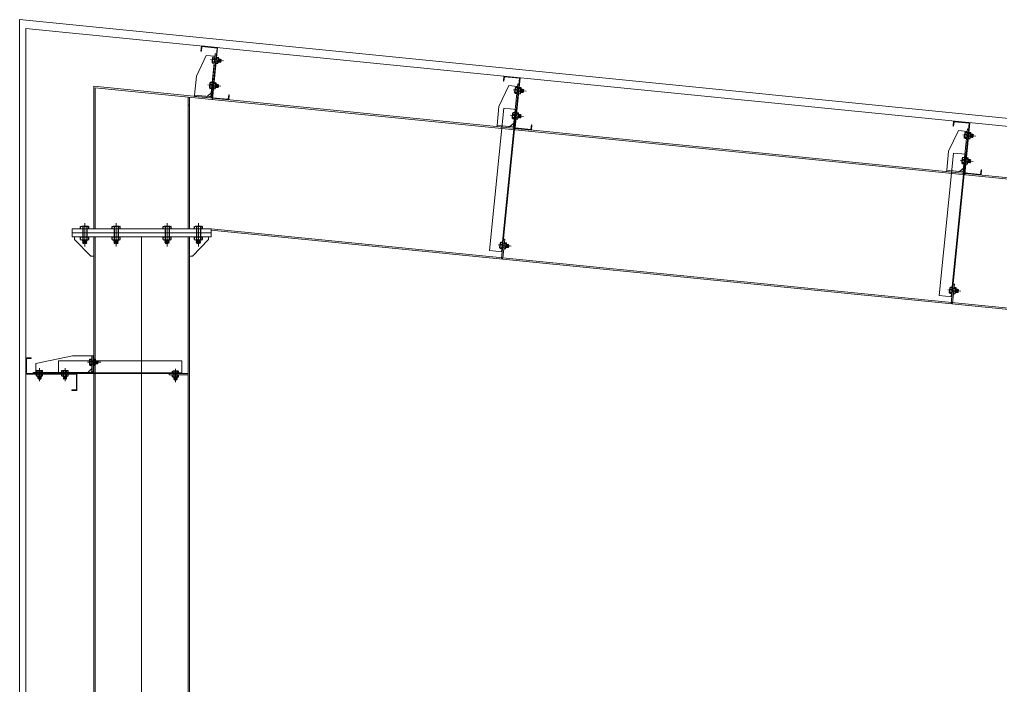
# Model space of a CAD drawing. Header units: millimetres. Extents: x 21 to 390, y 5 to 288.
# Drawn here: x 174.68 to 180.68, y 216.14 to 220.21 of the extents above; entities that cross this region are included whole.
import ezdxf

# ---------------------------------------------------------------- set-up
doc = ezdxf.new("R2010")
doc.units = ezdxf.units.MM
doc.header["$MEASUREMENT"] = 0
doc.layers.get('0').update_dxf_attribs({"linetype": 'CONTINUOUS'})

msp = doc.modelspace()

# ---------------------------------------------------------------- linework, layer by layer
at = {"color": 5, "linetype": 'Continuous', "lineweight": 5}
for p, q in [((174.6777, 211.4226), (174.6777, 220.2138)), ((174.6777, 220.2138), (214.4723, 216.2343)), ((174.7166, 211.0664), (174.7166, 220.1598)), ((174.7166, 220.1598), (214.4673, 216.1847))]:
    msp.add_line(p, q, dxfattribs=at)
at = {"color": 7, "linetype": 'Continuous', "lineweight": 5}
for p, q in [((175.8574, 219.7249), (175.8891, 220.0426)), ((175.8581, 219.7326), (175.8891, 220.0426)), ((177.7083, 219.5398), (177.7401, 219.8575)), ((175.1312, 218.9329), (175.1312, 219.8053)), ((175.1312, 219.8053), (202.0301, 217.1155)), ((175.7173, 218.9329), (175.7173, 219.7389)), ((175.7095, 219.6903), (175.7173, 219.6903)), ((175.7095, 219.6903), (175.7173, 219.6903)), ((180.4595, 219.2647), (180.4912, 219.5823)), ((174.9988, 218.883), (174.9988, 218.9329)), ((175.0511, 218.9327), (175.1009, 218.9327)), ((175.2437, 218.9327), (175.2936, 218.9327)), ((175.555, 218.9327), (175.6048, 218.9327)), ((175.7477, 218.9327), (175.7975, 218.9327)), ((175.8497, 218.883), (175.8497, 218.9329)), ((175.8497, 218.9251), (213.3181, 215.1885)), ((175.0144, 218.8674), (175.0144, 218.883)), ((175.1135, 218.7662), (175.0144, 218.8674)), ((175.0511, 218.8829), (175.1009, 218.8829)), ((175.1312, 204.1612), (175.1312, 218.883)), ((175.1312, 218.883), (175.1312, 218.7662)), ((175.2438, 218.8829), (175.2936, 218.8829)), ((175.555, 218.8829), (175.6048, 218.8829)), ((175.7173, 204.1612), (175.7173, 218.883)), ((175.7173, 218.883), (175.7173, 218.7662)), ((175.735, 218.7662), (175.8341, 218.8674)), ((175.7476, 218.8829), (175.7975, 218.8829)), ((175.8341, 218.8674), (175.8341, 218.883)), ((175.1135, 218.7662), (175.1312, 218.7662)), ((175.7173, 218.7662), (175.735, 218.7662))]:
    msp.add_line(p, q, dxfattribs=at)
at = {"color": 254, "linetype": 'Continuous', "lineweight": 9, "true_color": 0xdcdcdc}
for p, q in [((175.9249, 219.9607), (175.8452, 219.9687)), ((175.9094, 219.8058), (175.8297, 219.8137)), ((177.7759, 219.7756), (177.6962, 219.7836)), ((177.7603, 219.6207), (177.6807, 219.6286)), ((180.527, 219.5005), (180.4473, 219.5085)), ((180.5115, 219.3456), (180.4318, 219.3535)), ((175.076, 218.8246), (175.076, 218.9667)), ((175.2687, 218.8246), (175.2687, 218.9667)), ((175.5799, 218.8246), (175.5799, 218.9667)), ((175.7726, 218.8246), (175.7726, 218.9667)), ((177.6856, 218.8262), (177.6044, 218.8343)), ((180.4367, 218.551), (180.3555, 218.5592)), ((175.1736, 218.1165), (175.0936, 218.1165)), ((174.7998, 217.9996), (174.7998, 218.0796)), ((174.9555, 217.9996), (174.9555, 218.0796)), ((175.6316, 217.9949), (175.6316, 218.0765))]:
    msp.add_line(p, q, dxfattribs=at)
at = {"color": 7, "linetype": 'Continuous', "lineweight": 25}
for p, q in [((175.8567, 219.9534), (175.8595, 219.9813)), ((175.8581, 219.9579), (175.8606, 219.9765)), ((175.8595, 219.9765), (175.8616, 219.9858)), ((175.8606, 219.9733), (175.8931, 219.9765)), ((175.8616, 219.9847), (175.8724, 219.9858)), ((175.8832, 219.9826), (175.894, 219.9837)), ((175.8913, 219.9547), (175.8937, 219.9733)), ((175.8924, 219.9499), (175.8951, 219.9778)), ((175.8931, 219.9733), (175.8951, 219.9826)), ((175.8939, 219.9541), (175.897, 219.9659)), ((175.8944, 219.9556), (175.8982, 219.9704)), ((175.8946, 219.9715), (175.8957, 219.9724)), ((175.8957, 219.9715), (175.8969, 219.9729)), ((175.8957, 219.9538), (175.9003, 219.9715)), ((175.8969, 219.9552), (175.9016, 219.9729)), ((175.8969, 219.9711), (175.899, 219.9729)), ((175.899, 219.9711), (175.9003, 219.9726)), ((175.899, 219.9534), (175.9036, 219.9711)), ((175.9003, 219.9549), (175.9048, 219.9726)), ((175.9003, 219.9708), (175.9023, 219.9726)), ((175.9023, 219.9708), (175.9036, 219.9722)), ((175.9023, 219.9531), (175.9069, 219.9708)), ((175.9036, 219.9546), (175.9082, 219.9722)), ((175.9036, 219.9705), (175.9056, 219.9722)), ((175.9056, 219.9705), (175.9069, 219.9719)), ((175.9056, 219.9598), (175.9084, 219.9705)), ((175.9069, 219.9649), (175.9087, 219.9719)), ((175.9069, 219.9701), (175.9089, 219.9719)), ((175.9082, 219.9546), (175.9089, 219.9701)), ((175.9089, 219.9622), (175.9106, 219.9701)), ((175.8567, 219.9486), (175.8588, 219.9579)), ((175.8578, 219.9476), (175.8687, 219.9486)), ((175.8588, 219.9547), (175.8913, 219.9579)), ((175.8795, 219.9454), (175.8903, 219.9465)), ((175.8903, 219.9454), (175.8924, 219.9547)), ((175.8928, 219.9544), (175.8937, 219.9545)), ((175.8931, 219.9544), (175.8937, 219.957)), ((175.8935, 219.9559), (175.8949, 219.9614)), ((175.8937, 219.9544), (175.8949, 219.9559)), ((175.8949, 219.9541), (175.897, 219.9559)), ((175.897, 219.9541), (175.8982, 219.9556)), ((175.8982, 219.9538), (175.9003, 219.9556)), ((175.9003, 219.9538), (175.9016, 219.9552)), ((175.9016, 219.9534), (175.9036, 219.9552)), ((175.9036, 219.9534), (175.9048, 219.9549)), ((175.9048, 219.9531), (175.9069, 219.9549)), ((175.9069, 219.9531), (175.9082, 219.9546)), ((175.9082, 219.9546), (175.9106, 219.9622)), ((175.8412, 219.7985), (175.844, 219.8264)), ((175.8412, 219.7937), (175.8433, 219.803)), ((175.8423, 219.7926), (175.8532, 219.7937)), ((175.8426, 219.803), (175.8451, 219.8216)), ((175.8433, 219.7997), (175.8758, 219.803)), ((175.844, 219.8216), (175.846, 219.8309)), ((175.8451, 219.8183), (175.8776, 219.8216)), ((175.846, 219.8298), (175.8569, 219.8309)), ((175.864, 219.7904), (175.8748, 219.7915)), ((175.8677, 219.8276), (175.8786, 219.8287)), ((175.8748, 219.7904), (175.8768, 219.7997)), ((175.8758, 219.7997), (175.8782, 219.8183)), ((175.8768, 219.7949), (175.8796, 219.8228)), ((175.8773, 219.7995), (175.8782, 219.7996)), ((175.8776, 219.8183), (175.8796, 219.8276)), ((175.8776, 219.7995), (175.8782, 219.802)), ((175.878, 219.8009), (175.8794, 219.8065)), ((175.8782, 219.7995), (175.8794, 219.8009)), ((175.8785, 219.7992), (175.8815, 219.811)), ((175.8789, 219.8006), (175.8828, 219.8154)), ((175.8791, 219.8165), (175.8802, 219.8175)), ((175.8794, 219.7992), (175.8815, 219.8009)), ((175.8802, 219.8165), (175.8815, 219.8179)), ((175.8802, 219.7988), (175.8848, 219.8165)), ((175.8815, 219.8003), (175.8861, 219.8179)), ((175.8815, 219.8162), (175.8835, 219.8179)), ((175.8815, 219.7992), (175.8828, 219.8006)), ((175.8828, 219.7988), (175.8848, 219.8006)), ((175.8835, 219.8162), (175.8848, 219.8176)), ((175.8835, 219.7985), (175.8881, 219.8162)), ((175.8848, 219.8), (175.8894, 219.8176)), ((175.8848, 219.8159), (175.8868, 219.8176)), ((175.8848, 219.7988), (175.8861, 219.8003)), ((175.8861, 219.7985), (175.8881, 219.8003)), ((175.8868, 219.8159), (175.888, 219.8173)), ((175.8868, 219.7982), (175.8914, 219.8159)), ((175.888, 219.7996), (175.8927, 219.8173)), ((175.888, 219.8155), (175.8901, 219.8173)), ((175.8881, 219.7985), (175.8894, 219.8)), ((175.8894, 219.7982), (175.8914, 219.8)), ((175.8901, 219.8155), (175.8914, 219.8169)), ((175.8901, 219.8048), (175.8929, 219.8155)), ((175.8914, 219.81), (175.8932, 219.8169)), ((175.8914, 219.8152), (175.8935, 219.8169)), ((175.8914, 219.7982), (175.8927, 219.7996)), ((175.8927, 219.7996), (175.8935, 219.8152)), ((175.8927, 219.7996), (175.895, 219.8072)), ((175.8935, 219.8072), (175.895, 219.8152)), ((177.7077, 219.7683), (177.7105, 219.7962)), ((177.7091, 219.7729), (177.7116, 219.7914)), ((177.7105, 219.7914), (177.7125, 219.8007)), ((177.7116, 219.7882), (177.7441, 219.7914)), ((177.7125, 219.7996), (177.7234, 219.8007)), ((177.7342, 219.7975), (177.745, 219.7986)), ((177.7423, 219.7696), (177.7447, 219.7882)), ((177.7433, 219.7648), (177.7461, 219.7927)), ((177.7441, 219.7882), (177.7461, 219.7975)), ((177.7456, 219.7864), (177.7467, 219.7873)), ((177.7467, 219.7864), (177.7479, 219.7878)), ((177.7467, 219.7687), (177.7513, 219.7864)), ((177.7479, 219.7701), (177.7526, 219.7878)), ((177.7479, 219.786), (177.75, 219.7878)), ((177.75, 219.786), (177.7512, 219.7875)), ((177.75, 219.7683), (177.7546, 219.786)), ((177.7512, 219.7698), (177.7558, 219.7875)), ((177.7512, 219.7857), (177.7533, 219.7875)), ((177.7533, 219.7857), (177.7545, 219.7871)), ((177.7533, 219.768), (177.7579, 219.7857)), ((177.7545, 219.7695), (177.7591, 219.7871)), ((177.7545, 219.7854), (177.7566, 219.7871)), ((177.7566, 219.7854), (177.7578, 219.7868)), ((177.7578, 219.7798), (177.7596, 219.7868)), ((177.7578, 219.785), (177.7599, 219.7868)), ((177.7077, 219.7635), (177.7097, 219.7729)), ((177.7088, 219.7624), (177.7196, 219.7635)), ((177.7097, 219.7696), (177.7423, 219.7729)), ((177.7305, 219.7603), (177.7413, 219.7614)), ((177.7413, 219.7603), (177.7433, 219.7696)), ((177.7438, 219.7694), (177.7447, 219.7694)), ((177.744, 219.7694), (177.7447, 219.7719)), ((177.7445, 219.7708), (177.7459, 219.7763)), ((177.7447, 219.7694), (177.7459, 219.7708)), ((177.7449, 219.769), (177.748, 219.7808)), ((177.7454, 219.7705), (177.7492, 219.7853)), ((177.7459, 219.769), (177.748, 219.7708)), ((177.748, 219.769), (177.7492, 219.7705)), ((177.7492, 219.7687), (177.7513, 219.7705)), ((177.7513, 219.7687), (177.7526, 219.7701)), ((177.7526, 219.7683), (177.7546, 219.7701)), ((177.7546, 219.7683), (177.7558, 219.7698)), ((177.7558, 219.768), (177.7579, 219.7698)), ((177.7566, 219.7747), (177.7594, 219.7854)), ((177.7579, 219.768), (177.7591, 219.7695)), ((177.7591, 219.7695), (177.7599, 219.785)), ((177.7591, 219.7695), (177.7615, 219.7771)), ((177.7599, 219.7771), (177.7615, 219.785)), ((177.6922, 219.6134), (177.695, 219.6413)), ((177.6922, 219.6086), (177.6942, 219.6179)), ((177.6933, 219.6075), (177.7042, 219.6086)), ((177.6936, 219.6179), (177.6961, 219.6365)), ((177.6942, 219.6146), (177.7267, 219.6179)), ((177.695, 219.6365), (177.697, 219.6458)), ((177.6961, 219.6332), (177.7286, 219.6365)), ((177.697, 219.6447), (177.7079, 219.6458)), ((177.715, 219.6054), (177.7258, 219.6064)), ((177.7187, 219.6425), (177.7295, 219.6436)), ((177.7258, 219.6054), (177.7278, 219.6146)), ((177.7267, 219.6146), (177.7292, 219.6332)), ((177.7278, 219.6098), (177.7306, 219.6377)), ((177.7283, 219.6144), (177.7292, 219.6145)), ((177.7285, 219.6144), (177.7292, 219.6169)), ((177.7286, 219.6332), (177.7306, 219.6425)), ((177.729, 219.6158), (177.7304, 219.6214)), ((177.7292, 219.6144), (177.7304, 219.6158)), ((177.7294, 219.6141), (177.7325, 219.6259)), ((177.7299, 219.6155), (177.7337, 219.6303)), ((177.7301, 219.6314), (177.7312, 219.6324)), ((177.7304, 219.6141), (177.7325, 219.6158)), ((177.7312, 219.6314), (177.7324, 219.6328)), ((177.7312, 219.6137), (177.7358, 219.6314)), ((177.7324, 219.6152), (177.737, 219.6328)), ((177.7324, 219.6311), (177.7345, 219.6328)), ((177.7325, 219.6141), (177.7337, 219.6155)), ((177.7337, 219.6137), (177.7358, 219.6155)), ((177.7345, 219.6311), (177.7358, 219.6325)), ((177.7345, 219.6134), (177.7391, 219.6311)), ((177.7358, 219.6148), (177.7403, 219.6325)), ((177.7358, 219.6308), (177.7378, 219.6325)), ((177.7358, 219.6137), (177.737, 219.6152)), ((177.737, 219.6134), (177.7391, 219.6152)), ((177.7378, 219.6308), (177.739, 219.6322)), ((177.7378, 219.6131), (177.7424, 219.6308)), ((177.739, 219.6145), (177.7437, 219.6322)), ((177.739, 219.6304), (177.7411, 219.6322)), ((177.7391, 219.6134), (177.7403, 219.6148)), ((177.7403, 219.6131), (177.7424, 219.6148)), ((177.7411, 219.6304), (177.7424, 219.6319)), ((177.7411, 219.6197), (177.7439, 219.6304)), ((177.7424, 219.6249), (177.7442, 219.6319)), ((177.7424, 219.6301), (177.7444, 219.6319)), ((177.7424, 219.6131), (177.7437, 219.6145)), ((177.7437, 219.6145), (177.7444, 219.6301)), ((177.7437, 219.6145), (177.746, 219.6221)), ((177.7444, 219.6221), (177.746, 219.6301)), ((180.4588, 219.4932), (180.4616, 219.5211)), ((180.4588, 219.4884), (180.4608, 219.4977)), ((180.4599, 219.4874), (180.4707, 219.4884)), ((180.4602, 219.4977), (180.4627, 219.5163)), ((180.4608, 219.4945), (180.4934, 219.4977)), ((180.4616, 219.5163), (180.4636, 219.5256)), ((180.4627, 219.5131), (180.4952, 219.5163)), ((180.4636, 219.5245), (180.4745, 219.5256)), ((180.4816, 219.4852), (180.4924, 219.4863)), ((180.4853, 219.5224), (180.4961, 219.5234)), ((180.4924, 219.4852), (180.4944, 219.4945)), ((180.4934, 219.4945), (180.4958, 219.5131)), ((180.4944, 219.4897), (180.4972, 219.5176)), ((180.4949, 219.4942), (180.4958, 219.4943)), ((180.4952, 219.5131), (180.4972, 219.5224)), ((180.4952, 219.4942), (180.4958, 219.4968)), ((180.4956, 219.4957), (180.497, 219.5012)), ((180.4958, 219.4942), (180.497, 219.4957)), ((180.496, 219.4939), (180.4991, 219.5057)), ((180.4965, 219.4954), (180.5003, 219.5102)), ((180.4967, 219.5112), (180.4978, 219.5122)), ((180.497, 219.4939), (180.4991, 219.4957)), ((180.4978, 219.5112), (180.499, 219.5127)), ((180.4978, 219.4936), (180.5024, 219.5112)), ((180.499, 219.495), (180.5037, 219.5127)), ((180.499, 219.5109), (180.5011, 219.5127)), ((180.4991, 219.4939), (180.5003, 219.4954)), ((180.5003, 219.4936), (180.5024, 219.4954)), ((180.5011, 219.5109), (180.5023, 219.5124)), ((180.5011, 219.4932), (180.5057, 219.5109)), ((180.5023, 219.4947), (180.5069, 219.5124)), ((180.5023, 219.5106), (180.5044, 219.5124)), ((180.5024, 219.4936), (180.5037, 219.495)), ((180.5037, 219.4932), (180.5057, 219.495)), ((180.5044, 219.5106), (180.5056, 219.512)), ((180.5044, 219.4929), (180.509, 219.5106)), ((180.5056, 219.4944), (180.5102, 219.512)), ((180.5056, 219.5102), (180.5077, 219.512)), ((180.5057, 219.4932), (180.5069, 219.4947)), ((180.5069, 219.4929), (180.509, 219.4947)), ((180.5077, 219.5102), (180.5089, 219.5117)), ((180.5077, 219.4996), (180.5105, 219.5102)), ((180.5089, 219.5047), (180.5108, 219.5117)), ((180.5089, 219.5099), (180.511, 219.5117)), ((180.509, 219.4929), (180.5102, 219.4944)), ((180.5102, 219.4944), (180.511, 219.5099)), ((180.5102, 219.4944), (180.5126, 219.502)), ((180.511, 219.502), (180.5126, 219.5099)), ((180.4433, 219.3383), (180.4461, 219.3662)), ((180.4461, 219.3614), (180.4481, 219.3707)), ((180.4481, 219.3696), (180.459, 219.3707)), ((180.4698, 219.3674), (180.4807, 219.3685)), ((180.4797, 219.3581), (180.4817, 219.3674)), ((180.4433, 219.3335), (180.4453, 219.3428)), ((180.4444, 219.3324), (180.4553, 219.3335)), ((180.4447, 219.3428), (180.4472, 219.3614)), ((180.4453, 219.3395), (180.4778, 219.3428)), ((180.4472, 219.3581), (180.4797, 219.3614)), ((180.4661, 219.3302), (180.4769, 219.3313)), ((180.4769, 219.3302), (180.4789, 219.3395)), ((180.4778, 219.3395), (180.4803, 219.3581)), ((180.4789, 219.3347), (180.4817, 219.3626)), ((180.4794, 219.3393), (180.4803, 219.3394)), ((180.4796, 219.3393), (180.4803, 219.3418)), ((180.4801, 219.3407), (180.4815, 219.3463)), ((180.4803, 219.3393), (180.4815, 219.3407)), ((180.4805, 219.3389), (180.4836, 219.3508)), ((180.481, 219.3404), (180.4848, 219.3552)), ((180.4812, 219.3563), (180.4823, 219.3572)), ((180.4815, 219.3389), (180.4836, 219.3407)), ((180.4823, 219.3563), (180.4835, 219.3577)), ((180.4823, 219.3386), (180.4869, 219.3563)), ((180.4835, 219.3401), (180.4881, 219.3577)), ((180.4835, 219.356), (180.4856, 219.3577)), ((180.4836, 219.3389), (180.4848, 219.3404)), ((180.4848, 219.3386), (180.4869, 219.3404)), ((180.4856, 219.356), (180.4869, 219.3574)), ((180.4856, 219.3383), (180.4902, 219.356)), ((180.4869, 219.3398), (180.4914, 219.3574)), ((180.4869, 219.3556), (180.4889, 219.3574)), ((180.4869, 219.3386), (180.4881, 219.3401)), ((180.4881, 219.3383), (180.4902, 219.3401)), ((180.4889, 219.3556), (180.4901, 219.3571)), ((180.4889, 219.338), (180.4935, 219.3556)), ((180.4901, 219.3394), (180.4948, 219.3571)), ((180.4901, 219.3553), (180.4922, 219.3571)), ((180.4902, 219.3383), (180.4914, 219.3398)), ((180.4914, 219.338), (180.4935, 219.3398)), ((180.4922, 219.3553), (180.4935, 219.3568)), ((180.4922, 219.3446), (180.495, 219.3553)), ((180.4935, 219.3498), (180.4953, 219.3568)), ((180.4935, 219.355), (180.4955, 219.3568)), ((180.4935, 219.338), (180.4948, 219.3394)), ((180.4948, 219.3394), (180.4955, 219.355)), ((180.4948, 219.3394), (180.4971, 219.347)), ((180.4955, 219.347), (180.4971, 219.355)), ((175.0511, 218.9473), (175.0635, 218.9494)), ((175.0511, 218.9327), (175.0511, 218.9473)), ((175.0573, 218.9494), (175.0947, 218.9494)), ((175.0635, 218.9473), (175.0884, 218.9494)), ((175.0635, 218.9473), (175.0635, 218.8684)), ((175.0884, 218.9473), (175.1009, 218.9494)), ((175.0884, 218.9473), (175.0884, 218.8684)), ((175.1009, 218.9327), (175.1009, 218.9473)), ((175.2437, 218.9473), (175.2562, 218.9494)), ((175.2437, 218.9327), (175.2437, 218.9473)), ((175.25, 218.9494), (175.2873, 218.9494)), ((175.2562, 218.9473), (175.2811, 218.9494)), ((175.2562, 218.9473), (175.2562, 218.8684)), ((175.2811, 218.9473), (175.2936, 218.9494)), ((175.2811, 218.9473), (175.2811, 218.8684)), ((175.2936, 218.9327), (175.2936, 218.9473)), ((175.555, 218.9473), (175.5674, 218.9494)), ((175.555, 218.9327), (175.555, 218.9473)), ((175.5612, 218.9494), (175.5986, 218.9494)), ((175.5674, 218.9473), (175.5923, 218.9494)), ((175.5674, 218.9473), (175.5674, 218.8684)), ((175.5923, 218.9473), (175.6048, 218.9494)), ((175.5923, 218.9473), (175.5923, 218.8684)), ((175.6048, 218.9327), (175.6048, 218.9473)), ((175.7477, 218.9473), (175.7601, 218.9494)), ((175.7477, 218.9327), (175.7477, 218.9473)), ((175.7539, 218.9494), (175.7913, 218.9494)), ((175.7601, 218.9473), (175.785, 218.9494)), ((175.7601, 218.9473), (175.7601, 218.8684)), ((175.785, 218.9473), (175.7975, 218.9494)), ((175.785, 218.9473), (175.785, 218.8684)), ((175.7975, 218.9327), (175.7975, 218.9473)), ((175.0511, 218.8684), (175.0511, 218.8829)), ((175.0511, 218.8663), (175.0635, 218.8684)), ((175.0573, 218.8663), (175.0947, 218.8663)), ((175.0635, 218.8663), (175.0884, 218.8684)), ((175.0635, 218.8633), (175.0656, 218.8647)), ((175.0635, 218.8548), (175.0863, 218.8633)), ((175.0635, 218.8603), (175.0656, 218.8633)), ((175.0635, 218.8588), (175.0656, 218.8603)), ((175.0635, 218.8504), (175.0863, 218.8588)), ((175.0635, 218.8558), (175.0656, 218.8588)), ((175.0635, 218.8544), (175.0656, 218.8558)), ((175.0635, 218.8459), (175.0864, 218.8544)), ((175.0635, 218.8514), (175.0656, 218.8544)), ((175.0635, 218.85), (175.0656, 218.8514)), ((175.0635, 218.8466), (175.0725, 218.85)), ((175.0635, 218.847), (175.0656, 218.85)), ((175.0645, 218.8647), (175.0656, 218.8663)), ((175.0656, 218.8562), (175.0884, 218.8647)), ((175.0656, 218.8518), (175.0884, 218.8603)), ((175.0656, 218.8474), (175.0884, 218.8558)), ((175.0656, 218.8463), (175.0794, 218.8514)), ((175.0656, 218.8459), (175.0864, 218.847)), ((175.0656, 218.8438), (175.076, 218.847)), ((175.0672, 218.8592), (175.0863, 218.8663)), ((175.0732, 218.8607), (175.0884, 218.8663)), ((175.076, 218.8438), (175.0864, 218.8459)), ((175.0792, 218.8636), (175.0863, 218.8663)), ((175.0852, 218.8651), (175.0884, 218.8663)), ((175.0863, 218.8636), (175.0884, 218.8651)), ((175.0863, 218.8607), (175.0884, 218.8636)), ((175.0863, 218.8592), (175.0884, 218.8607)), ((175.0863, 218.8562), (175.0884, 218.8592)), ((175.0863, 218.8548), (175.0884, 218.8562)), ((175.0863, 218.8518), (175.0884, 218.8548)), ((175.0863, 218.8504), (175.0884, 218.8518)), ((175.0863, 218.8474), (175.0884, 218.8504)), ((175.0864, 218.8459), (175.0884, 218.8474)), ((175.0884, 218.8663), (175.1009, 218.8684)), ((175.0884, 218.8651), (175.0884, 218.8663)), ((175.1009, 218.8684), (175.1009, 218.8829)), ((175.2438, 218.8684), (175.2438, 218.8829)), ((175.2438, 218.8663), (175.2562, 218.8684)), ((175.25, 218.8663), (175.2874, 218.8663)), ((175.2562, 218.8663), (175.2811, 218.8684)), ((175.2562, 218.8633), (175.2583, 218.8647)), ((175.2562, 218.8548), (175.2791, 218.8633)), ((175.2562, 218.8603), (175.2583, 218.8633)), ((175.2562, 218.8588), (175.2583, 218.8603)), ((175.2562, 218.8504), (175.2791, 218.8588)), ((175.2562, 218.8558), (175.2583, 218.8588)), ((175.2562, 218.8544), (175.2583, 218.8558)), ((175.2562, 218.8459), (175.2791, 218.8544)), ((175.2562, 218.8514), (175.2583, 218.8544)), ((175.2562, 218.85), (175.2583, 218.8514)), ((175.2562, 218.8466), (175.2652, 218.85)), ((175.2562, 218.847), (175.2583, 218.85)), ((175.2572, 218.8647), (175.2583, 218.8663)), ((175.2583, 218.8562), (175.2811, 218.8647)), ((175.2583, 218.8518), (175.2811, 218.8603)), ((175.2583, 218.8474), (175.2811, 218.8558)), ((175.2583, 218.8463), (175.2721, 218.8514)), ((175.2583, 218.8459), (175.2791, 218.847)), ((175.2583, 218.8438), (175.2687, 218.847)), ((175.2599, 218.8592), (175.2791, 218.8663)), ((175.2659, 218.8607), (175.2811, 218.8663)), ((175.2687, 218.8438), (175.2791, 218.8459)), ((175.2719, 218.8636), (175.2791, 218.8663)), ((175.2778, 218.8651), (175.2811, 218.8663)), ((175.2791, 218.8636), (175.2811, 218.8651)), ((175.2791, 218.8607), (175.2811, 218.8636)), ((175.2791, 218.8592), (175.2811, 218.8607)), ((175.2791, 218.8562), (175.2811, 218.8592)), ((175.2791, 218.8548), (175.2811, 218.8562)), ((175.2791, 218.8518), (175.2811, 218.8548)), ((175.2791, 218.8504), (175.2811, 218.8518)), ((175.2791, 218.8474), (175.2811, 218.8504)), ((175.2791, 218.8459), (175.2811, 218.8474)), ((175.2811, 218.8663), (175.2936, 218.8684)), ((175.2811, 218.8651), (175.2811, 218.8663)), ((175.2936, 218.8684), (175.2936, 218.8829)), ((175.555, 218.8684), (175.555, 218.8829)), ((175.555, 218.8663), (175.5674, 218.8684)), ((175.5612, 218.8663), (175.5986, 218.8663)), ((175.5674, 218.8663), (175.5923, 218.8684)), ((175.5674, 218.8607), (175.5827, 218.8663)), ((175.5674, 218.8651), (175.5674, 218.8663)), ((175.5674, 218.8651), (175.5707, 218.8663)), ((175.5674, 218.8636), (175.5695, 218.8651)), ((175.5674, 218.8562), (175.5902, 218.8647)), ((175.5674, 218.8607), (175.5695, 218.8636)), ((175.5674, 218.8592), (175.5695, 218.8607)), ((175.5674, 218.8518), (175.5902, 218.8603)), ((175.5674, 218.8562), (175.5695, 218.8592)), ((175.5674, 218.8548), (175.5695, 218.8562)), ((175.5674, 218.8474), (175.5902, 218.8558)), ((175.5674, 218.8518), (175.5695, 218.8548)), ((175.5674, 218.8504), (175.5695, 218.8518)), ((175.5674, 218.8474), (175.5695, 218.8504)), ((175.5674, 218.8459), (175.5695, 218.8474)), ((175.5695, 218.8636), (175.5767, 218.8663)), ((175.5695, 218.8592), (175.5886, 218.8663)), ((175.5695, 218.8548), (175.5923, 218.8633)), ((175.5695, 218.8504), (175.5923, 218.8588)), ((175.5695, 218.8459), (175.5923, 218.8544)), ((175.5695, 218.8459), (175.5902, 218.847)), ((175.5695, 218.8438), (175.5799, 218.8459)), ((175.5764, 218.8463), (175.5902, 218.8514)), ((175.5799, 218.8438), (175.5902, 218.847)), ((175.5833, 218.8466), (175.5923, 218.85)), ((175.5902, 218.8647), (175.5914, 218.8663)), ((175.5902, 218.8633), (175.5923, 218.8647)), ((175.5902, 218.8603), (175.5923, 218.8633)), ((175.5902, 218.8588), (175.5923, 218.8603)), ((175.5902, 218.8558), (175.5923, 218.8588)), ((175.5902, 218.8544), (175.5923, 218.8558)), ((175.5902, 218.8514), (175.5923, 218.8544)), ((175.5902, 218.85), (175.5923, 218.8514)), ((175.5902, 218.847), (175.5923, 218.85)), ((175.5923, 218.8663), (175.6048, 218.8684)), ((175.6048, 218.8684), (175.6048, 218.8829)), ((175.7476, 218.8684), (175.7476, 218.8829)), ((175.7476, 218.8663), (175.7601, 218.8684)), ((175.7539, 218.8663), (175.7913, 218.8663)), ((175.7601, 218.8663), (175.785, 218.8684)), ((175.7601, 218.8607), (175.7754, 218.8663)), ((175.7601, 218.8651), (175.7601, 218.8663)), ((175.7601, 218.8651), (175.7634, 218.8663)), ((175.7601, 218.8636), (175.7622, 218.8651)), ((175.7601, 218.8562), (175.783, 218.8647)), ((175.7601, 218.8607), (175.7622, 218.8636)), ((175.7601, 218.8592), (175.7622, 218.8607)), ((175.7601, 218.8518), (175.783, 218.8603)), ((175.7601, 218.8562), (175.7622, 218.8592)), ((175.7601, 218.8548), (175.7622, 218.8562)), ((175.7601, 218.8474), (175.783, 218.8558)), ((175.7601, 218.8518), (175.7622, 218.8548)), ((175.7601, 218.8504), (175.7622, 218.8518)), ((175.7601, 218.8474), (175.7622, 218.8504)), ((175.7601, 218.8459), (175.7622, 218.8474)), ((175.7622, 218.8636), (175.7694, 218.8663)), ((175.7622, 218.8592), (175.7813, 218.8663)), ((175.7622, 218.8548), (175.785, 218.8633)), ((175.7622, 218.8504), (175.785, 218.8588)), ((175.7622, 218.8459), (175.785, 218.8544)), ((175.7622, 218.8459), (175.783, 218.847)), ((175.7622, 218.8438), (175.7726, 218.8459)), ((175.7691, 218.8463), (175.783, 218.8514)), ((175.7726, 218.8438), (175.783, 218.847)), ((175.776, 218.8466), (175.785, 218.85)), ((175.783, 218.8647), (175.7841, 218.8663)), ((175.783, 218.8633), (175.785, 218.8647)), ((175.783, 218.8603), (175.785, 218.8633)), ((175.783, 218.8588), (175.785, 218.8603)), ((175.783, 218.8558), (175.785, 218.8588)), ((175.783, 218.8544), (175.785, 218.8558)), ((175.783, 218.8514), (175.785, 218.8544)), ((175.783, 218.85), (175.785, 218.8514)), ((175.783, 218.847), (175.785, 218.85)), ((175.785, 218.8663), (175.7975, 218.8684)), ((175.7975, 218.8684), (175.7975, 218.8829)), ((177.6159, 218.8191), (177.6187, 218.847)), ((177.6173, 218.8236), (177.6198, 218.8422)), ((177.6187, 218.8422), (177.6207, 218.8514)), ((177.6198, 218.8387), (177.6539, 218.8422)), ((177.6207, 218.8504), (177.6316, 218.8514)), ((177.644, 218.848), (177.6548, 218.8491)), ((177.652, 218.8201), (177.6545, 218.8387)), ((177.6531, 218.8153), (177.6559, 218.8432)), ((177.6539, 218.8387), (177.6559, 218.848)), ((177.6543, 218.8213), (177.6557, 218.8269)), ((177.6547, 218.8196), (177.6578, 218.8314)), ((177.6551, 218.821), (177.659, 218.8358)), ((177.6554, 218.8369), (177.6565, 218.8379)), ((177.6565, 218.8369), (177.6577, 218.8383)), ((177.6565, 218.8192), (177.6611, 218.8369)), ((177.6577, 218.8207), (177.6623, 218.8383)), ((177.6577, 218.8366), (177.6598, 218.8383)), ((177.6598, 218.8366), (177.661, 218.838)), ((177.6598, 218.8189), (177.6644, 218.8366)), ((177.661, 218.8204), (177.6656, 218.838)), ((177.661, 218.8363), (177.6631, 218.838)), ((177.6631, 218.8363), (177.6643, 218.8377)), ((177.6631, 218.8186), (177.6677, 218.8363)), ((177.6643, 218.82), (177.6689, 218.8377)), ((177.6643, 218.8359), (177.6664, 218.8377)), ((177.6664, 218.8359), (177.6676, 218.8374)), ((177.6664, 218.8252), (177.6692, 218.8359)), ((177.6676, 218.8304), (177.6694, 218.8374)), ((177.6676, 218.8356), (177.6697, 218.8374)), ((177.6689, 218.82), (177.6697, 218.8356)), ((177.6689, 218.82), (177.6713, 218.8276)), ((177.6697, 218.8276), (177.6713, 218.8356)), ((177.6159, 218.8142), (177.6179, 218.8236)), ((177.617, 218.8132), (177.6278, 218.8142)), ((177.6179, 218.8201), (177.652, 218.8236)), ((177.6403, 218.8108), (177.6511, 218.8119)), ((177.6511, 218.8108), (177.6531, 218.8201)), ((177.6536, 218.8199), (177.6545, 218.82)), ((177.6538, 218.8199), (177.6545, 218.8224)), ((177.6545, 218.8199), (177.6557, 218.8213)), ((177.6557, 218.8196), (177.6578, 218.8213)), ((177.6578, 218.8196), (177.659, 218.821)), ((177.659, 218.8192), (177.6611, 218.821)), ((177.6611, 218.8192), (177.6623, 218.8207)), ((177.6623, 218.8189), (177.6644, 218.8207)), ((177.6644, 218.8189), (177.6656, 218.8204)), ((177.6656, 218.8186), (177.6677, 218.8204)), ((177.6677, 218.8186), (177.6689, 218.82)), ((180.367, 218.544), (180.3698, 218.5718)), ((180.367, 218.5392), (180.369, 218.5484)), ((180.3681, 218.5381), (180.3789, 218.5392)), ((180.3684, 218.5484), (180.3709, 218.567)), ((180.369, 218.545), (180.4031, 218.5484)), ((180.3698, 218.567), (180.3718, 218.5763)), ((180.3709, 218.5636), (180.405, 218.567)), ((180.3718, 218.5752), (180.3827, 218.5763)), ((180.3914, 218.5357), (180.4022, 218.5368)), ((180.3951, 218.5729), (180.4059, 218.574)), ((180.4022, 218.5357), (180.4042, 218.545)), ((180.4031, 218.545), (180.4056, 218.5636)), ((180.4042, 218.5402), (180.407, 218.5681)), ((180.4047, 218.5448), (180.4056, 218.5449)), ((180.4049, 218.5448), (180.4056, 218.5473)), ((180.405, 218.5636), (180.407, 218.5729)), ((180.4054, 218.5462), (180.4068, 218.5518)), ((180.4056, 218.5448), (180.4068, 218.5462)), ((180.4058, 218.5444), (180.4089, 218.5563)), ((180.4062, 218.5459), (180.4101, 218.5607)), ((180.4065, 218.5618), (180.4076, 218.5628)), ((180.4068, 218.5444), (180.4089, 218.5462)), ((180.4076, 218.5618), (180.4088, 218.5633)), ((180.4076, 218.5441), (180.4122, 218.5618)), ((180.4088, 218.5456), (180.4134, 218.5633)), ((180.4088, 218.5615), (180.4109, 218.5633)), ((180.4089, 218.5444), (180.4101, 218.5459)), ((180.4101, 218.5441), (180.4122, 218.5459)), ((180.4109, 218.5615), (180.4121, 218.5629)), ((180.4109, 218.5438), (180.4155, 218.5615)), ((180.4121, 218.5452), (180.4167, 218.5629)), ((180.4121, 218.5611), (180.4142, 218.5629)), ((180.4122, 218.5441), (180.4134, 218.5456)), ((180.4134, 218.5438), (180.4155, 218.5456)), ((180.4142, 218.5611), (180.4154, 218.5626)), ((180.4142, 218.5435), (180.4188, 218.5611)), ((180.4154, 218.5449), (180.42, 218.5626)), ((180.4154, 218.5608), (180.4175, 218.5626)), ((180.4155, 218.5438), (180.4167, 218.5452)), ((180.4167, 218.5435), (180.4188, 218.5452)), ((180.4175, 218.5608), (180.4187, 218.5623)), ((180.4175, 218.5501), (180.4203, 218.5608)), ((180.4187, 218.5553), (180.4205, 218.5623)), ((180.4187, 218.5605), (180.4208, 218.5623)), ((180.4188, 218.5435), (180.42, 218.5449)), ((180.42, 218.5449), (180.4208, 218.5605)), ((180.42, 218.5449), (180.4224, 218.5525)), ((180.4208, 218.5525), (180.4224, 218.5605)), ((175.1065, 218.1258), (175.1081, 218.1352)), ((175.1065, 218.1024), (175.1065, 218.1305)), ((175.1065, 218.1071), (175.1081, 218.1258)), ((175.1065, 218.0978), (175.1081, 218.1071)), ((175.1081, 218.1352), (175.119, 218.1352)), ((175.1081, 218.1258), (175.1408, 218.1258)), ((175.1081, 218.1071), (175.1408, 218.1071)), ((175.1299, 218.1352), (175.1408, 218.1352)), ((175.1408, 218.1258), (175.1423, 218.1352)), ((175.1408, 218.1071), (175.1423, 218.1258)), ((175.1408, 218.0978), (175.1423, 218.1071)), ((175.1423, 218.1024), (175.1423, 218.1305)), ((175.1423, 218.1144), (175.1465, 218.1258)), ((175.1423, 218.1258), (175.1432, 218.1258)), ((175.1423, 218.1234), (175.1432, 218.1258)), ((175.1423, 218.1189), (175.1443, 218.1243)), ((175.1423, 218.1099), (175.1476, 218.1243)), ((175.1423, 218.1078), (175.1435, 218.1087)), ((175.1432, 218.1243), (175.1443, 218.1258)), ((175.1435, 218.1087), (175.1499, 218.1258)), ((175.1435, 218.1071), (175.1446, 218.1087)), ((175.1443, 218.1243), (175.1465, 218.1258)), ((175.1446, 218.1071), (175.151, 218.1243)), ((175.1446, 218.1071), (175.1469, 218.1087)), ((175.1465, 218.1243), (175.1476, 218.1258)), ((175.1469, 218.1087), (175.1532, 218.1258)), ((175.1469, 218.1071), (175.1479, 218.1087)), ((175.1476, 218.1243), (175.1499, 218.1258)), ((175.1479, 218.1071), (175.1543, 218.1243)), ((175.1479, 218.1071), (175.1502, 218.1087)), ((175.1499, 218.1243), (175.151, 218.1258)), ((175.1502, 218.1087), (175.1565, 218.1258)), ((175.1502, 218.1071), (175.1512, 218.1087)), ((175.151, 218.1243), (175.1532, 218.1258)), ((175.1512, 218.1071), (175.1576, 218.1243)), ((175.1512, 218.1071), (175.1535, 218.1087)), ((175.1532, 218.1243), (175.1543, 218.1258)), ((175.1535, 218.1087), (175.1573, 218.1191)), ((175.1535, 218.1071), (175.1546, 218.1087)), ((175.1543, 218.1243), (175.1565, 218.1258)), ((175.1546, 218.1071), (175.1571, 218.1139)), ((175.1546, 218.1071), (175.1568, 218.1087)), ((175.1565, 218.1243), (175.1576, 218.1258)), ((175.1568, 218.1087), (175.1576, 218.1243)), ((175.1568, 218.1087), (175.1592, 218.1165)), ((175.1576, 218.1165), (175.1592, 218.1243)), ((174.7811, 218.0651), (174.7904, 218.0666)), ((174.7811, 218.0542), (174.7811, 218.0651)), ((174.7857, 218.0666), (174.8138, 218.0666)), ((174.7904, 218.0651), (174.8091, 218.0666)), ((174.7904, 218.0324), (174.7904, 218.0651)), ((174.8091, 218.0651), (174.8184, 218.0666)), ((174.8091, 218.0324), (174.8091, 218.0651)), ((174.8184, 218.0542), (174.8184, 218.0651)), ((174.9368, 218.0651), (174.9461, 218.0666)), ((174.9368, 218.0542), (174.9368, 218.0651)), ((174.9415, 218.0666), (174.9695, 218.0666)), ((174.9461, 218.0651), (174.9648, 218.0666)), ((174.9461, 218.0324), (174.9461, 218.0651)), ((174.9648, 218.0651), (174.9742, 218.0666)), ((174.9648, 218.0324), (174.9648, 218.0651)), ((174.9742, 218.0542), (174.9742, 218.0651)), ((175.1081, 218.0978), (175.119, 218.0978)), ((175.1299, 218.0978), (175.1408, 218.0978)), ((175.613, 218.062), (175.6223, 218.0635)), ((175.613, 218.0511), (175.613, 218.062)), ((175.6177, 218.0635), (175.6457, 218.0635)), ((175.6223, 218.062), (175.641, 218.0635)), ((175.6223, 218.0277), (175.6223, 218.062)), ((175.641, 218.062), (175.6503, 218.0635)), ((175.641, 218.0277), (175.641, 218.062)), ((175.6503, 218.0511), (175.6503, 218.062)), ((174.7811, 218.0324), (174.7811, 218.0433)), ((174.7811, 218.0309), (174.7904, 218.0324)), ((174.7857, 218.0309), (174.8138, 218.0309)), ((174.7904, 218.0309), (174.8091, 218.0324)), ((174.7904, 218.0286), (174.792, 218.0296)), ((174.7904, 218.0222), (174.8075, 218.0286)), ((174.7904, 218.0263), (174.792, 218.0286)), ((174.7904, 218.0253), (174.792, 218.0263)), ((174.7904, 218.0189), (174.8075, 218.0253)), ((174.7904, 218.023), (174.792, 218.0253)), ((174.7904, 218.0219), (174.792, 218.023)), ((174.7904, 218.0156), (174.8075, 218.0219)), ((174.7904, 218.0197), (174.792, 218.0219)), ((174.7904, 218.0186), (174.792, 218.0197)), ((174.7904, 218.0161), (174.7972, 218.0186)), ((174.7904, 218.0164), (174.792, 218.0186)), ((174.7911, 218.0296), (174.792, 218.0309)), ((174.792, 218.0233), (174.8091, 218.0296)), ((174.792, 218.02), (174.8091, 218.0263)), ((174.792, 218.0167), (174.8091, 218.023)), ((174.792, 218.0158), (174.8023, 218.0197)), ((174.792, 218.0156), (174.8075, 218.0164)), ((174.792, 218.014), (174.7998, 218.0164)), ((174.7932, 218.0255), (174.8075, 218.0309)), ((174.7977, 218.0266), (174.8091, 218.0309)), ((174.7998, 218.014), (174.8075, 218.0156)), ((174.8022, 218.0289), (174.8075, 218.0309)), ((174.8066, 218.03), (174.8091, 218.0309)), ((174.8075, 218.0289), (174.8091, 218.03)), ((174.8075, 218.0266), (174.8091, 218.0289)), ((174.8075, 218.0255), (174.8091, 218.0266)), ((174.8075, 218.0233), (174.8091, 218.0255)), ((174.8075, 218.0222), (174.8091, 218.0233)), ((174.8075, 218.02), (174.8091, 218.0222)), ((174.8075, 218.0189), (174.8091, 218.02)), ((174.8075, 218.0167), (174.8091, 218.0189)), ((174.8075, 218.0156), (174.8091, 218.0167)), ((174.8091, 218.0309), (174.8184, 218.0324)), ((174.8091, 218.03), (174.8091, 218.0309)), ((174.8184, 218.0324), (174.8184, 218.0433)), ((174.9368, 218.0324), (174.9368, 218.0433)), ((174.9368, 218.0309), (174.9461, 218.0324)), ((174.9415, 218.0309), (174.9695, 218.0309)), ((174.9461, 218.0309), (174.9648, 218.0324)), ((174.9461, 218.0286), (174.9477, 218.0296)), ((174.9461, 218.0222), (174.9633, 218.0286)), ((174.9461, 218.0263), (174.9477, 218.0286)), ((174.9461, 218.0253), (174.9477, 218.0263)), ((174.9461, 218.0189), (174.9633, 218.0253)), ((174.9461, 218.023), (174.9477, 218.0253)), ((174.9461, 218.0219), (174.9477, 218.023)), ((174.9461, 218.0156), (174.9633, 218.0219)), ((174.9461, 218.0197), (174.9477, 218.0219)), ((174.9461, 218.0186), (174.9477, 218.0197)), ((174.9461, 218.0161), (174.9529, 218.0186)), ((174.9461, 218.0164), (174.9477, 218.0186)), ((174.9468, 218.0296), (174.9477, 218.0309)), ((174.9477, 218.0233), (174.9648, 218.0296)), ((174.9477, 218.02), (174.9648, 218.0263)), ((174.9477, 218.0167), (174.9648, 218.023)), ((174.9477, 218.0158), (174.9581, 218.0197)), ((174.9477, 218.0156), (174.9633, 218.0164)), ((174.9477, 218.014), (174.9555, 218.0164)), ((174.9489, 218.0255), (174.9633, 218.0309)), ((174.9534, 218.0266), (174.9648, 218.0309)), ((174.9555, 218.014), (174.9633, 218.0156)), ((174.9579, 218.0289), (174.9633, 218.0309)), ((174.9624, 218.03), (174.9648, 218.0309)), ((174.9633, 218.0289), (174.9648, 218.03)), ((174.9633, 218.0266), (174.9648, 218.0289)), ((174.9633, 218.0255), (174.9648, 218.0266)), ((174.9633, 218.0233), (174.9648, 218.0255)), ((174.9633, 218.0222), (174.9648, 218.0233)), ((174.9633, 218.02), (174.9648, 218.0222)), ((174.9633, 218.0189), (174.9648, 218.02)), ((174.9633, 218.0167), (174.9648, 218.0189)), ((174.9633, 218.0156), (174.9648, 218.0167)), ((174.9648, 218.0309), (174.9742, 218.0324)), ((174.9648, 218.03), (174.9648, 218.0309)), ((174.9742, 218.0324), (174.9742, 218.0433)), ((175.613, 218.0277), (175.613, 218.0386)), ((175.613, 218.0261), (175.6223, 218.0277)), ((175.6177, 218.0261), (175.6457, 218.0261)), ((175.6223, 218.0261), (175.641, 218.0277)), ((175.6223, 218.0239), (175.6239, 218.0249)), ((175.6223, 218.0175), (175.6395, 218.0239)), ((175.6223, 218.0216), (175.6239, 218.0239)), ((175.6223, 218.0205), (175.6239, 218.0216)), ((175.6223, 218.0142), (175.6395, 218.0205)), ((175.6223, 218.0183), (175.6239, 218.0205)), ((175.6223, 218.0172), (175.6239, 218.0183)), ((175.6223, 218.0109), (175.6395, 218.0172)), ((175.6223, 218.015), (175.6239, 218.0172)), ((175.6223, 218.0139), (175.6239, 218.015)), ((175.6223, 218.0114), (175.6291, 218.0139)), ((175.6223, 218.0117), (175.6239, 218.0139)), ((175.623, 218.0249), (175.6239, 218.0261)), ((175.6239, 218.0186), (175.641, 218.0249)), ((175.6239, 218.0153), (175.641, 218.0216)), ((175.6239, 218.012), (175.641, 218.0183)), ((175.6239, 218.0112), (175.6343, 218.015)), ((175.6239, 218.0109), (175.6395, 218.0117)), ((175.6239, 218.0093), (175.6316, 218.0117)), ((175.6251, 218.0209), (175.6395, 218.0261)), ((175.6296, 218.0219), (175.641, 218.0261)), ((175.6316, 218.0093), (175.6395, 218.0109)), ((175.634, 218.0242), (175.6395, 218.0261)), ((175.6385, 218.0253), (175.641, 218.0261)), ((175.6395, 218.0242), (175.641, 218.0253)), ((175.6395, 218.0219), (175.641, 218.0242)), ((175.6395, 218.0209), (175.641, 218.0219)), ((175.6395, 218.0186), (175.641, 218.0209)), ((175.6395, 218.0175), (175.641, 218.0186)), ((175.6395, 218.0153), (175.641, 218.0175)), ((175.6395, 218.0142), (175.641, 218.0153)), ((175.6395, 218.012), (175.641, 218.0142)), ((175.6395, 218.0109), (175.641, 218.012)), ((175.641, 218.0261), (175.6503, 218.0277)), ((175.641, 218.0253), (175.641, 218.0261)), ((175.6503, 218.0277), (175.6503, 218.0386))]:
    msp.add_line(p, q, dxfattribs=at)
at = {"color": 1, "linetype": 'Continuous', "lineweight": 5}
for p, q in [((175.139, 218.9329), (175.139, 219.7967)), ((175.139, 219.7967), (202.0293, 217.1077)), ((175.7095, 218.9329), (175.7095, 219.7397)), ((175.8497, 218.9329), (213.3181, 215.1963)), ((175.139, 204.1612), (175.139, 218.883)), ((175.7095, 204.1612), (175.7095, 218.883))]:
    msp.add_line(p, q, dxfattribs=at)
at = {"color": 11, "linetype": 'Continuous', "lineweight": 15}
for p, q in [((177.6402, 219.6718), (177.553, 218.8003)), ((177.7176, 219.6641), (177.6402, 219.6718)), ((177.713, 219.6645), (177.6258, 218.793)), ((177.7176, 219.6641), (177.6305, 218.7926)), ((180.3913, 219.3967), (180.3041, 218.5252)), ((180.4641, 219.3894), (180.3769, 218.5179)), ((180.4687, 219.389), (180.3816, 218.5175)), ((180.4687, 219.389), (180.3913, 219.3967)), ((177.6305, 218.7926), (177.553, 218.8003)), ((180.3816, 218.5175), (180.3041, 218.5252)), ((174.9165, 218.0464), (174.9165, 218.1243)), ((174.9165, 218.1243), (175.6706, 218.1243)), ((175.6706, 218.0464), (175.6706, 218.1243)), ((174.9165, 218.0511), (175.6706, 218.0511)), ((174.9165, 218.0464), (175.6706, 218.0464))]:
    msp.add_line(p, q, dxfattribs=at)
at = {"color": 2, "linetype": 'Continuous', "lineweight": 5}
for p, q in [((174.9988, 218.9329), (175.8497, 218.9329)), ((174.9988, 218.9079), (175.8497, 218.9079)), ((174.9988, 218.883), (175.8497, 218.883))]:
    msp.add_line(p, q, dxfattribs=at)
at = {"color": 8, "linetype": 'Continuous', "lineweight": 9}
msp.add_line((175.4243, 214.0721), (175.4243, 218.883), dxfattribs=at)
at = {"color": 1, "linetype": 'Continuous', "lineweight": 15}
for points in [[(175.7899, 220.0212), (175.7927, 220.049), (175.8857, 220.0398), (175.855, 219.733), (175.9573, 219.7227), (175.9604, 219.7537), (175.9573, 219.754), (175.9545, 219.7261), (175.8585, 219.7357), (175.8891, 220.0426), (175.7899, 220.0525), (175.7869, 220.0215)], [(177.6409, 219.8361), (177.6437, 219.8639), (177.7367, 219.8547), (177.706, 219.5479), (177.8083, 219.5376), (177.8114, 219.5686), (177.8083, 219.5689), (177.8055, 219.541), (177.7094, 219.5506), (177.7401, 219.8575), (177.6409, 219.8674), (177.6378, 219.8364)], [(180.392, 219.5609), (180.3948, 219.5888), (180.4878, 219.5795), (180.4571, 219.2728), (180.5594, 219.2625), (180.5625, 219.2935), (180.5594, 219.2938), (180.5566, 219.2659), (180.4605, 219.2755), (180.4912, 219.5823), (180.392, 219.5923), (180.3889, 219.5613)], [(174.7478, 218.1398), (174.7197, 218.1398), (174.7197, 218.0464), (175.028, 218.0464), (175.028, 217.9436), (174.9969, 217.9436), (174.9969, 217.9467), (175.0249, 217.9467), (175.0249, 218.0433), (174.7166, 218.0433), (174.7166, 218.143), (174.7478, 218.143)]]:
    msp.add_lwpolyline(points, close=True, dxfattribs=at)
at = {"color": 2, "linetype": 'Continuous', "lineweight": 15}
for points in [[(175.8822, 220.0041), (175.8566, 219.7484), (175.8509, 219.7379), (175.8395, 219.7345), (175.7466, 219.7438), (175.7473, 219.7515), (175.8403, 219.7422), (175.846, 219.744), (175.8488, 219.7492), (175.8744, 220.0049)], [(175.759, 219.8678), (175.8186, 219.9948), (175.8728, 219.9894), (175.8504, 219.7647), (175.8248, 219.7438), (175.7473, 219.7515)], [(177.7331, 219.819), (177.7076, 219.5633), (177.7019, 219.5528), (177.6905, 219.5494), (177.5975, 219.5587), (177.5983, 219.5664), (177.6913, 219.5571), (177.697, 219.5589), (177.6998, 219.5641), (177.7254, 219.8198)], [(177.61, 219.6827), (177.6696, 219.8097), (177.7238, 219.8043), (177.7014, 219.5796), (177.6758, 219.5587), (177.5983, 219.5664)], [(180.4842, 219.5439), (180.4587, 219.2882), (180.453, 219.2777), (180.4416, 219.2743), (180.3486, 219.2836), (180.3494, 219.2913), (180.4424, 219.282), (180.4481, 219.2838), (180.4509, 219.289), (180.4765, 219.5447)], [(180.3611, 219.4076), (180.4207, 219.5346), (180.4749, 219.5292), (180.4525, 219.3045), (180.4269, 219.2836), (180.3494, 219.2913)], [(174.7608, 218.0464), (175.1112, 218.0464), (175.1222, 218.051), (175.1268, 218.062), (175.1268, 218.1554), (175.119, 218.1554), (175.119, 218.062), (175.1167, 218.0565), (175.1112, 218.0542), (174.7608, 218.0542)], [(175.0022, 218.1554), (174.7764, 218.1087), (174.7764, 218.0542), (175.0956, 218.0542), (175.119, 218.0775), (175.119, 218.1554)]]:
    msp.add_lwpolyline(points, close=True, dxfattribs=at)
at = {"color": 7, "linetype": 'Continuous', "lineweight": 5}
for points in [[(177.646, 218.8692), (177.6344, 218.753), (177.6266, 218.7538), (177.6383, 218.87)], [(180.3971, 218.5942), (180.3855, 218.4779), (180.3777, 218.4787), (180.3894, 218.5949)], [(175.5927, 218.0386), (175.7095, 218.0386), (175.7095, 218.0464), (175.5927, 218.0464)]]:
    msp.add_lwpolyline(points, close=True, dxfattribs=at)

doc.saveas('drawing.dxf')
